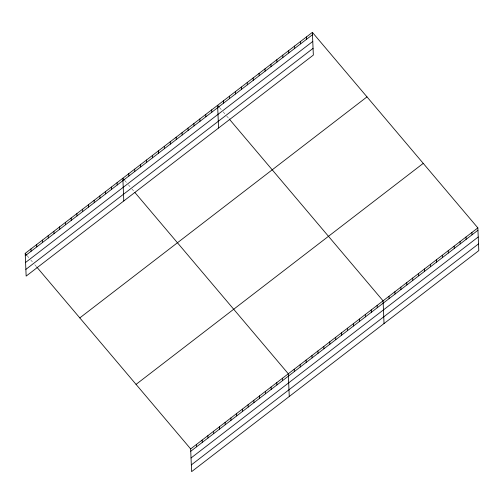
<?xml version="1.0" encoding="UTF-8"?>
<svg xmlns="http://www.w3.org/2000/svg" width="504" height="504" viewBox="0 0 504 504"><rect width="100%" height="100%" fill="white"/><g stroke="black" fill="none" stroke-linecap="round" stroke-linejoin="round"><path stroke-width="0.38" stroke-dasharray="2.52 1.89" d="M219.637 107.686L221.659 110.08M223.178 111.869L225.704 114.855M226.718 116.052L228.74 118.44M124.866 180.621L126.384 182.417M128.407 184.804L130.429 187.198M131.947 188.987L133.97 191.375M27.222 255.767L29.245 258.155M30.763 259.951L33.289 262.937M34.807 264.732L36.319 266.522"/><path stroke-width="0.76" d="M312.386 32.363L313.343 55.087L26.151 276.104L25.2 253.38L312.386 32.363L477.849 227.896L478.8 250.62L191.614 471.637L190.657 448.913L36.83 267.12M25.301 255.73L312.486 34.713M25.578 262.452L312.77 41.435M25.868 269.382L313.06 48.365M79.802 317.904L366.988 96.888M136.055 384.388L423.247 163.372M190.657 448.913L477.849 227.896M190.758 451.263L477.943 230.252M191.041 457.985L478.227 236.974M191.331 464.915L478.516 243.898M219.133 107.094L217.615 105.298L218.566 128.022M229.244 119.038L383.078 300.831L384.029 323.555M124.362 180.023L122.844 178.233L123.795 200.957M134.977 192.572L288.301 373.766L289.258 396.49M25.2 253.38L26.718 255.169M471.927 232.457L472.021 234.807M465.998 237.012L466.099 239.368M460.076 241.573L460.177 243.923M454.154 246.135L454.255 248.485M448.232 250.69L448.327 253.039M442.31 255.251L442.405 257.601M436.382 259.806L436.483 262.162M430.46 264.367L430.561 266.717M424.538 268.922L424.639 271.278M418.616 273.483L418.711 275.833M412.694 278.038L412.789 280.394M406.766 282.599L406.867 284.949M400.844 287.16L400.945 289.51M394.922 291.715L395.023 294.065M389 296.276L389.094 298.626M377.149 305.392L377.25 307.742M371.228 309.947L371.328 312.304M365.305 314.509L365.406 316.858M359.384 319.07L359.478 321.42M353.462 323.625L353.556 325.975M347.533 328.186L347.634 330.536M341.611 332.741L341.712 335.097M335.689 337.302L335.79 339.652M329.767 341.857L329.862 344.213M323.845 346.418L323.94 348.768M306.464 36.924L306.564 39.274M317.917 350.973L318.018 353.329M300.541 41.479L300.642 43.835M311.995 355.534L312.096 357.884M294.619 46.04L294.714 48.39M306.073 360.095L306.174 362.445M288.697 50.595L288.792 52.951M300.151 364.65L300.252 367M282.769 55.157L282.87 57.506M294.229 369.212L294.323 371.561M276.847 59.711L276.948 62.068M270.925 64.273L271.026 66.623M282.561 378.189L282.656 380.539M265.003 68.834L265.098 71.184M276.816 382.612L276.916 384.962M259.081 73.389L259.176 75.739M271.07 387.028L271.171 389.378M253.153 77.95L253.254 80.3M265.331 391.451L265.425 393.8M247.231 82.505L247.332 84.861M259.585 395.867L259.686 398.223M241.309 87.066L241.41 89.416M253.84 400.289L253.94 402.639M235.387 91.621L235.481 93.977M248.094 404.712L248.195 407.062M229.465 96.182L229.559 98.532M242.355 409.128L242.449 411.484M223.537 100.737L223.637 103.093M236.609 413.551L236.71 415.901M230.863 417.974L230.964 420.323M225.124 422.39L225.219 424.746M211.693 109.859L211.793 112.209M219.379 426.812L219.479 429.162M205.771 114.414L205.865 116.764M213.633 431.229L213.734 433.585M199.849 118.975L199.943 121.325M207.894 435.651L207.988 438.001M193.92 123.53L194.021 125.887M202.148 440.074L202.243 442.424M187.998 128.092L188.099 130.442M196.403 444.49L196.503 446.846M182.076 132.647L182.177 135.003M176.154 137.208L176.249 139.558M170.232 141.769L170.327 144.119M164.304 146.324L164.405 148.674M158.382 150.885L158.483 153.235M152.46 155.44L152.561 157.796M146.538 160.001L146.632 162.351M140.616 164.556L140.71 166.912M134.688 169.117L134.788 171.467M128.766 173.672L128.867 176.028M117.098 182.656L117.199 185.006M111.359 187.072L111.453 189.428M105.613 191.495L105.714 193.845M99.868 195.917L99.968 198.267M94.122 200.334L94.223 202.69M88.383 204.756L88.477 207.106M82.637 209.173L82.738 211.529M76.891 213.595L76.992 215.945M71.152 218.018L71.247 220.368M65.407 222.434L65.507 224.79M59.661 226.857L59.762 229.207M53.922 231.279L54.016 233.629M48.176 235.696L48.271 238.052M42.43 240.118L42.531 242.468M36.685 244.541L36.786 246.891M30.946 248.957L31.04 251.307"/></g></svg>
